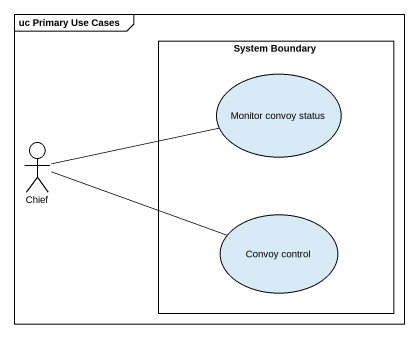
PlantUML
@startuml
mainframe uc Primary Use Cases
rectangle "System Boundary" as System_Boundary {
  usecase "Monitor convoy status" as Monitor_convoy_status
  usecase "Convoy control" as Convoy_control
}
actor Chief
Chief -right- Monitor_convoy_status
Chief -right- Convoy_control
@enduml
